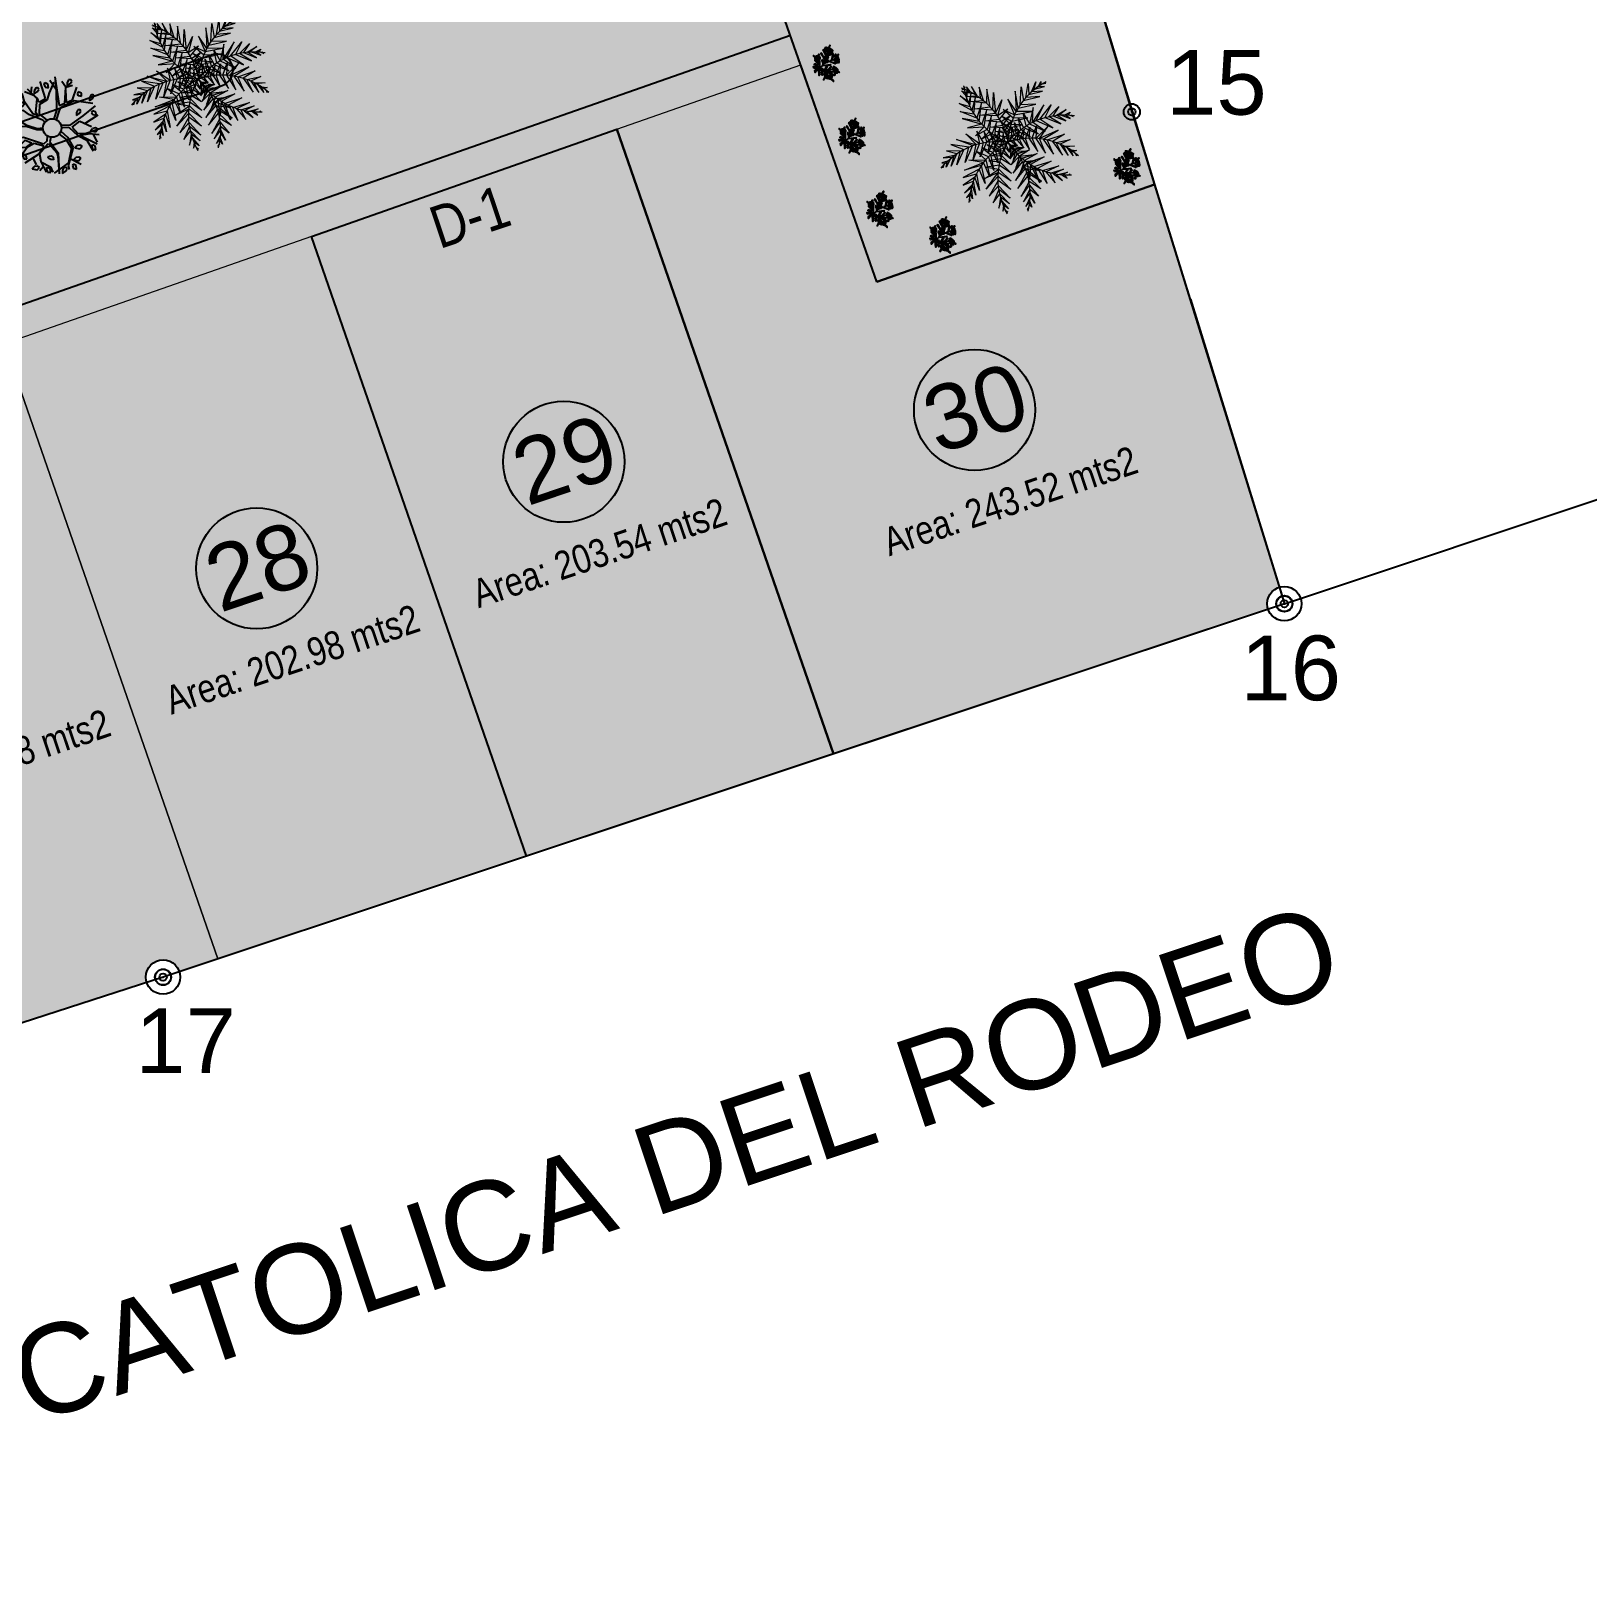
# Model space of a CAD drawing. Header units: millimetres. Extents: x 607619 to 1211550, y 1310734 to 2622648.
# Drawn here: x 607900.6 to 607964.8, y 1310893.5 to 1310957.3 of the extents above; entities that cross this region are included whole.
import ezdxf
from ezdxf.enums import TextEntityAlignment as Align

# ---------------------------------------------------------------- set-up
doc = ezdxf.new("R2010")
doc.units = ezdxf.units.MM
doc.header["$PDMODE"] = 32
doc.header["$PDSIZE"] = 0.3
for name, color, linetype in [('ARBOLES', 102, 'Continuous'), ('CERCO', 6, 'Continuous'), ('CIRCULO', 1, 'Continuous'), ('CVL_CUADCON_LIN', 8, 'Continuous'), ('FLORES', 7, 'Continuous'), ('MUEBLES', 1, 'Continuous'), ('PALME-1', 82, 'Continuous'), ('ROTULOS LOTES', 1, 'Continuous'), ('TEXTO 2', 7, 'Continuous')]:
    doc.layers.add(name, color=color, linetype=linetype)
doc.styles.add('PUNTOS PI', font='arial.ttf', dxfattribs={"height": 2.75})
doc.styles.add('ROTULOS', font='arial.ttf', dxfattribs={"height": 3})
doc.styles.get("Standard").update_dxf_attribs({"font": 'arial.ttf'})
doc.styles.add('TSN - Arial Narrow', font='ARIALN.TTF')
doc.dimstyles.new('COTAS LINDEROS', dxfattribs={"dimscale": 40, "dimtxt": 2.75, "dimasz": 0.06, "dimexe": 0.005, "dimexo": 0.005, "dimgap": 0.005, "dimtad": 2, "dimzin": 0, "dimdsep": 46, "dimtxsty": 'PUNTOS PI', "dimcen": 0.09, "dimclrd": 1, "dimclre": 1, "dimclrt": 3, "dimadec": 0, "dimazin": 0, "dimtfac": 1, "dimtofl": 0, "dimtmove": 0, "dimatfit": 3, "dimldrblk": 'ARCHTICK', "dimfxl": 1, "dimtolj": 1, "dimtzin": 0, "dimarcsym": 0})

# ---------------------------------------------------------------- blocks, each defined once
blk = doc.blocks.new('A$C48C97B70')
at = {"layer": 'PALME-1', "lineweight": 5}
for p, q in [((2.072, 6.54), (2.171, 6.533)), ((2.216, 6.497), (2.072, 6.54)), ((2.109, 6.384), (2.41, 6.325)), ((2.556, 6.176), (2.109, 6.384)), ((2.171, 6.148), (2.687, 6.026)), ((2.793, 5.89), (2.171, 6.148)), ((2.315, 6.6), (2.309, 6.418)), ((2.41, 6.325), (2.315, 6.6)), ((2.552, 6.547), (2.605, 6.122)), ((2.687, 6.026), (2.552, 6.547)), ((2.903, 6.407), (2.793, 5.89)), ((2.912, 5.72), (2.903, 6.407)), ((3.221, 6.198), (3.009, 5.561)), ((3.129, 5.334), (3.221, 6.198)), ((2.251, 5.877), (2.912, 5.72)), ((3.009, 5.561), (2.251, 5.877)), ((2.388, 5.472), (3.129, 5.334)), ((3.21, 5.152), (2.388, 5.472)), ((3.21, 5.152), (3.477, 5.948)), ((3.477, 5.948), (3.277, 4.976)), ((3.277, 4.976), (3.756, 5.506)), ((3.756, 5.506), (3.328, 4.818)), ((2.535, 5.1), (3.277, 4.976)), ((3.328, 4.818), (2.535, 5.1)), ((2.683, 4.767), (3.377, 4.635)), ((3.409, 4.484), (2.683, 4.767)), ((3.909, 4.977), (3.328, 4.818)), ((3.377, 4.635), (3.909, 4.977)), ((3.925, 4.65), (3.409, 4.484)), ((3.435, 4.33), (3.925, 4.65)), ((4.516, 3.959), (4.561, 4.59)), ((4.561, 4.59), (4.7, 4.004)), ((5.099, 4.709), (4.7, 4.004)), ((4.863, 4.035), (5.099, 4.709)), ((5.621, 4.675), (4.863, 4.035)), ((5.049, 4.06), (5.621, 4.675)), ((5.248, 4.076), (5.963, 4.571)), ((5.963, 4.571), (5.505, 4.079)), ((0.485, 3.926), (0.936, 3.651)), ((1.136, 3.706), (0.485, 3.926)), ((0.788, 4.157), (1.318, 3.745)), ((1.572, 3.782), (0.788, 4.157)), ((1.109, 4.315), (1.959, 3.803)), ((1.771, 3.798), (1.109, 4.315)), ((1.771, 3.798), (1.195, 3.13)), ((1.195, 3.13), (1.572, 3.782)), ((1.595, 3.144), (1.959, 3.803)), ((2.125, 3.798), (1.595, 3.144)), ((1.619, 4.431), (2.125, 3.798)), ((1.959, 3.803), (1.619, 4.431)), ((1.958, 3.173), (2.314, 3.783)), ((2.467, 3.763), (1.958, 3.173)), ((2.169, 4.399), (2.125, 3.798)), ((2.314, 3.783), (2.169, 4.399)), ((2.483, 4.305), (2.467, 3.763)), ((2.621, 3.736), (2.483, 4.305)), ((2.742, 4.179), (2.773, 3.702)), ((2.911, 3.665), (2.742, 4.179)), ((2.871, 4.392), (3.435, 4.33)), ((3.454, 4.176), (2.871, 4.392)), ((2.956, 4.034), (3.027, 3.628)), ((3.19, 3.57), (2.956, 4.034)), ((3.012, 4.138), (3.464, 4.032)), ((3.469, 3.911), (3.012, 4.138)), ((3.181, 3.857), (3.468, 3.739)), ((3.462, 3.617), (3.181, 3.857)), ((3.893, 4.364), (3.454, 4.176)), ((3.464, 4.032), (3.893, 4.364)), ((3.468, 3.739), (3.827, 4.113)), ((3.827, 4.113), (3.469, 3.911)), ((3.685, 3.61), (3.842, 4.104)), ((3.842, 4.104), (3.836, 3.693)), ((3.945, 3.747), (4.03, 4.282)), ((4.03, 4.282), (4.076, 3.806)), ((4.076, 3.806), (4.544, 3.399)), ((4.221, 3.864), (4.266, 4.448)), ((4.544, 3.399), (4.221, 3.864)), ((4.266, 4.448), (4.368, 3.915)), ((4.368, 3.915), (4.964, 3.413)), ((4.964, 3.413), (4.516, 3.959)), ((4.7, 4.004), (5.327, 3.442)), ((5.327, 3.442), (4.863, 4.035)), ((5.049, 4.06), (5.724, 3.492)), ((5.724, 3.492), (5.248, 4.076)), ((5.505, 4.079), (6.145, 3.565)), ((5.691, 4.07), (6.298, 4.391)), ((6.145, 3.565), (5.691, 4.07)), ((6.298, 4.391), (5.897, 4.047)), ((5.897, 4.047), (6.422, 3.625)), ((6.068, 4.019), (6.59, 4.15)), ((6.422, 3.625), (6.068, 4.019)), ((6.59, 4.15), (6.19, 3.993)), ((6.261, 3.976), (6.658, 3.683)), ((6.462, 3.919), (6.749, 3.967)), ((6.658, 3.683), (6.462, 3.919)), ((6.749, 3.967), (6.592, 3.874)), ((6.706, 3.831), (6.813, 3.725)), ((6.813, 3.725), (6.759, 3.809)), ((0.172, 3.309), (0.083, 3.188)), ((0.083, 3.188), (0.123, 3.278)), ((0.108, 3.437), (0.277, 3.37)), ((0.398, 3.434), (0.108, 3.437)), ((0.236, 3.642), (0.655, 3.551)), ((0.772, 3.596), (0.236, 3.642)), ((0.588, 3.523), (0.242, 3.171)), ((0.242, 3.171), (0.398, 3.434)), ((0.936, 3.651), (0.485, 3.15)), ((0.485, 3.15), (0.772, 3.596)), ((1.318, 3.745), (0.768, 3.135)), ((0.768, 3.135), (1.136, 3.706)), ((2.375, 3.225), (2.621, 3.736)), ((2.773, 3.702), (2.375, 3.225)), ((2.517, 3.065), (2.973, 2.919)), ((3.058, 3.034), (2.517, 3.065)), ((2.661, 3.273), (2.911, 3.665)), ((3.027, 3.628), (2.661, 3.273)), ((3.248, 3.258), (2.731, 3.212)), ((2.731, 3.212), (3.134, 3.129)), ((2.982, 3.339), (3.19, 3.57)), ((3.302, 3.524), (2.982, 3.339)), ((3.331, 2.658), (3.058, 3.034)), ((3.134, 3.129), (3.331, 2.658)), ((3.387, 2.981), (3.248, 3.258)), ((3.333, 3.347), (3.387, 2.981)), ((3.534, 3.189), (3.34, 2.708)), ((3.34, 2.708), (3.598, 3.029)), ((3.494, 3.304), (3.845, 3.186)), ((3.845, 3.186), (3.534, 3.189)), ((3.581, 3.546), (3.927, 3.415)), ((3.598, 3.029), (4.106, 2.989)), ((3.927, 3.415), (3.685, 3.61)), ((3.836, 3.693), (4.254, 3.401)), ((4.254, 3.401), (3.945, 3.747)), ((1.871, 2.113), (2.646, 2.352)), ((2.103, 2.613), (2.646, 2.352)), ((2.729, 2.522), (2.103, 2.613)), ((2.305, 2.87), (2.804, 2.657)), ((2.885, 2.79), (2.305, 2.87)), ((2.646, 2.352), (3.06, 1.619)), ((3.166, 1.967), (2.729, 2.522)), ((2.804, 2.657), (3.166, 1.967)), ((3.27, 2.374), (2.885, 2.79)), ((2.973, 2.919), (3.27, 2.374)), ((3.647, 2.918), (3.373, 2.451)), ((3.373, 2.451), (3.71, 2.789)), ((3.785, 2.652), (3.45, 2.173)), ((3.45, 2.173), (3.866, 2.519)), ((3.953, 2.391), (3.586, 1.876)), ((4.106, 2.989), (3.647, 2.918)), ((3.71, 2.789), (4.331, 2.805)), ((4.331, 2.805), (3.785, 2.652)), ((3.866, 2.519), (4.646, 2.527)), ((4.646, 2.527), (3.953, 2.391)), ((4.066, 2.239), (4.908, 2.274)), ((4.908, 2.274), (4.172, 2.112)), ((1.792, 1.596), (2.581, 2.199)), ((2.516, 2.023), (1.792, 1.596)), ((2.457, 1.832), (1.821, 1.24)), ((1.821, 1.24), (2.399, 1.582)), ((2.581, 2.199), (1.871, 2.113)), ((2.399, 1.582), (2.764, 0.846)), ((2.926, 1.242), (2.457, 1.832)), ((2.516, 2.023), (2.926, 1.242)), ((3.06, 1.619), (2.581, 2.199)), ((3.586, 1.876), (4.066, 2.239)), ((3.926, 1.441), (4.066, 2.239)), ((4.172, 2.112), (3.926, 1.441)), ((4.35, 1.136), (4.172, 2.112)), ((4.3, 1.974), (5.183, 1.983)), ((4.3, 1.974), (4.35, 1.136)), ((5.183, 1.983), (4.444, 1.835)), ((4.444, 1.835), (4.68, 0.999)), ((4.68, 0.999), (4.639, 1.669)), ((4.639, 1.669), (5.461, 1.659)), ((5.461, 1.659), (4.789, 1.558)), ((4.789, 1.558), (5.053, 0.924)), ((2.369, 1.398), (1.925, 0.874)), ((1.925, 0.874), (2.347, 1.192)), ((2.338, 1.019), (2.097, 0.538)), ((2.097, 0.538), (2.337, 0.894)), ((2.647, 0.589), (2.338, 1.019)), ((2.338, 0.821), (2.539, 0.37)), ((2.347, 1.192), (2.647, 0.589)), ((2.764, 0.846), (2.369, 1.398)), ((5.053, 0.924), (4.963, 1.444)), ((4.963, 1.444), (5.636, 1.437)), ((5.636, 1.437), (5.112, 1.358)), ((5.112, 1.358), (5.431, 0.925)), ((5.431, 0.925), (5.223, 1.3)), ((5.289, 1.268), (5.782, 1.241)), ((5.782, 1.241), (5.48, 1.184)), ((5.48, 1.184), (5.67, 0.964)), ((5.67, 0.964), (5.609, 1.136)), ((5.724, 1.097), (5.874, 1.11)), ((5.874, 1.11), (5.78, 1.08)), ((2.351, 0.612), (2.242, 0.343)), ((2.242, 0.343), (2.366, 0.476)), ((2.539, 0.37), (2.351, 0.612)), ((2.384, 0.355), (2.464, 0.229)), ((2.464, 0.229), (2.394, 0.298))]:
    blk.add_line(p, q, dxfattribs=at)
for points in [[(2.17, 5.812), (1.897, 6.276), (2.16, 5.937)], [(2.155, 6.219), (2.027, 6.48), (2.16, 6.356)], [(2.156, 6.01), (2.325, 6.474), (2.155, 6.219)], [(2.17, 6.478), (2.241, 6.61), (2.176, 6.535)], [(2.191, 5.641), (2.448, 6.263), (2.17, 5.812)], [(2.271, 5.255), (2.584, 6.015), (2.227, 5.436)], [(2.346, 5.01), (1.67, 5.556), (2.271, 5.255)], [(2.227, 5.436), (1.748, 5.928), (2.191, 5.641)], [(2.418, 4.824), (2.773, 5.631), (2.346, 5.01)], [(2.57, 4.504), (2.932, 5.265), (2.495, 4.652)], [(4.256, 4.754), (4.053, 5.439), (4.142, 4.634)], [(4.393, 4.884), (4.496, 5.717), (4.256, 4.754)], [(4.545, 5.014), (4.834, 5.833), (4.75, 5.166)], [(4.75, 5.166), (5.571, 5.125), (4.907, 5.267)], [(4.907, 5.267), (5.211, 5.884), (5.087, 5.37)], [(5.087, 5.37), (5.76, 5.335), (5.242, 5.447)], [(5.242, 5.447), (5.588, 5.859), (5.357, 5.498)], [(5.424, 5.526), (5.918, 5.521), (5.621, 5.597)], [(5.621, 5.597), (5.824, 5.804), (5.752, 5.637)], [(5.87, 5.669), (6.018, 5.646), (5.926, 5.682)], [(2.418, 4.824), (1.666, 5.198), (2.495, 4.652)], [(2.495, 4.652), (1.781, 4.688), (2.57, 4.504)], [(2.749, 4.211), (3.062, 4.925), (2.665, 4.34)], [(2.936, 3.961), (3.195, 4.526), (2.84, 4.084)], [(3.836, 4.239), (3.531, 4.739), (3.925, 4.367)], [(4.019, 4.489), (3.686, 5.027), (4.142, 4.634)], [(4.142, 4.634), (4.98, 4.546), (4.256, 4.754)], [(4.393, 4.884), (5.273, 4.819), (4.545, 5.014)], [(2.665, 4.34), (2.047, 4.205), (2.57, 4.504)], [(2.84, 4.084), (2.267, 3.963), (2.749, 4.211)], [(3.03, 3.852), (2.492, 3.783), (2.936, 3.961)], [(3.235, 3.642), (2.716, 3.653), (3.112, 3.763)], [(3.112, 3.763), (3.275, 4.247), (3.03, 3.852)], [(3.325, 3.56), (3.354, 3.929), (3.235, 3.642)], [(3.551, 3.72), (3.388, 4.212), (3.624, 3.876)], [(3.681, 3.983), (3.437, 4.467), (3.752, 4.108)], [(3.624, 3.876), (4.134, 3.884), (3.681, 3.983)], [(3.73, 3.458), (4.128, 3.79), (3.902, 3.447)], [(3.752, 4.108), (4.371, 4.052), (3.836, 4.239)], [(3.925, 4.367), (4.703, 4.31), (4.019, 4.489)], [(4.023, 3.434), (4.383, 3.838), (4.165, 3.413)], [(4.318, 3.383), (4.671, 3.85), (4.469, 3.347)], [(4.618, 3.304), (4.996, 3.811), (4.797, 3.243)], [(2.039, 2.865), (1.395, 3.175), (2.176, 2.959)], [(2.338, 3.057), (1.86, 3.471), (2.176, 2.959)], [(2.614, 3.199), (2.169, 3.579), (2.474, 3.131)], [(2.474, 3.131), (2.407, 2.354), (2.338, 3.057)], [(2.892, 3.311), (2.453, 3.629), (2.757, 3.26)], [(2.757, 3.26), (2.714, 2.641), (2.614, 3.199)], [(3.173, 3.397), (2.712, 3.637), (3.007, 3.35)], [(3.007, 3.35), (2.918, 2.847), (2.892, 3.311)], [(3.291, 3.426), (3.14, 3.089), (3.173, 3.397)], [(3.645, 3.048), (3.314, 2.661), (3.689, 2.935)], [(3.524, 3.316), (3.359, 2.985), (3.577, 3.207)], [(3.504, 3.607), (3.861, 3.703), (3.551, 3.72)], [(3.577, 3.207), (4.054, 3.003), (3.645, 3.048)], [(3.608, 3.461), (3.828, 3.163), (3.73, 3.458)], [(3.902, 3.447), (4.096, 2.975), (4.023, 3.434)], [(4.165, 3.413), (4.34, 2.817), (4.318, 3.383)], [(4.469, 3.347), (4.701, 2.603), (4.618, 3.304)], [(4.951, 3.181), (5.513, 3.622), (4.797, 3.243)], [(4.797, 3.243), (5.023, 2.432), (4.951, 3.181)], [(5.122, 3.102), (5.935, 3.312), (4.951, 3.181)], [(5.122, 3.102), (5.384, 2.259), (5.298, 3.008)], [(5.298, 3.008), (6.166, 3.04), (5.516, 2.873)], [(1.429, 2.305), (0.772, 2.102), (1.299, 2.143)], [(1.737, 2.622), (0.883, 2.467), (1.554, 2.443)], [(1.889, 2.751), (1.05, 2.782), (2.039, 2.865)], [(1.554, 2.443), (1.465, 1.626), (1.429, 2.305)], [(1.889, 2.751), (1.814, 1.872), (1.737, 2.622)], [(2.176, 2.959), (2.13, 2.118), (2.039, 2.865)], [(3.815, 2.498), (3.259, 1.952), (3.845, 2.347)], [(3.735, 2.799), (3.284, 2.372), (3.778, 2.649)], [(3.689, 2.935), (4.213, 2.799), (3.735, 2.799)], [(3.778, 2.649), (4.355, 2.548), (3.815, 2.498)], [(3.845, 2.347), (4.468, 2.241), (3.872, 2.159)], [(5.516, 2.873), (5.778, 2.094), (5.667, 2.764)], [(5.667, 2.764), (6.352, 2.708), (5.829, 2.634)], [(5.829, 2.634), (6.043, 1.995), (5.957, 2.518)], [(5.957, 2.518), (6.468, 2.348), (6.047, 2.431)], [(6.097, 2.378), (6.274, 1.917), (6.236, 2.221)], [(1.198, 2.002), (0.737, 1.726), (1.13, 1.897)], [(0.99, 1.652), (0.753, 1.484), (0.93, 1.529)], [(1.092, 1.835), (1.018, 1.347), (0.99, 1.652)], [(1.299, 2.143), (1.227, 1.473), (1.198, 2.002)], [(3.872, 2.159), (3.253, 1.588), (3.887, 1.994)], [(3.895, 1.806), (3.264, 1.188), (3.891, 1.606)], [(3.891, 1.606), (4.315, 0.848), (3.87, 1.351)], [(3.887, 1.994), (4.536, 1.694), (3.872, 2.159)], [(3.895, 1.806), (4.452, 1.178), (3.887, 1.994)], [(6.236, 2.221), (6.503, 2.108), (6.321, 2.114)], [(6.394, 2.016), (6.426, 1.87), (6.427, 1.969)], [(0.88, 1.418), (0.879, 1.268), (0.858, 1.364)], [(3.87, 1.351), (3.296, 0.762), (3.843, 1.166)], [(3.8, 0.963), (3.329, 0.481), (3.756, 0.796)], [(3.756, 0.796), (3.836, 0.264), (3.718, 0.676)], [(3.843, 1.166), (4.104, 0.531), (3.8, 0.963)], [(3.694, 0.607), (3.365, 0.24), (3.618, 0.413)], [(3.507, 0.179), (3.392, 0.083), (3.48, 0.128)], [(3.618, 0.413), (3.639, 0.123), (3.562, 0.288)]]:
    blk.add_lwpolyline(points, dxfattribs=at)
for centre, start, end in [((5.589, 6.144), 171.01045, 231.44645), ((6.694, 2.334), 100.47619, 160.91219), ((4.041, 0.074), 99.94926, 160.38526), ((0.46, 1.763), 329.11631, 29.5523), ((3.594, 0.025), 32.00062, 92.43661)]:
    blk.add_arc(centre, 3.435, start, end, dxfattribs=at)
at = {"layer": 'PALME-1', "lineweight": 5, "extrusion": (0, 0, -1)}
for centre, major_axis, start_param, end_param in [((0.035, 3.843), (2.429, 2.429), -0.156897, 0.89791), ((1.947, 0.368), (-2.429, 2.429), 0.182844, 1.237651), ((5.421, 0.645), (-2.429, 2.429), 0.173647, 1.228454), ((5.771, 0.927), (2.429, 2.429), 3.700109, 4.754916), ((6.759, 4.372), (-2.429, 2.429), 4.173367, 5.228174)]:
    blk.add_ellipse(centre, major_axis=major_axis, ratio=1, start_param=start_param, end_param=end_param, dxfattribs=at)
blk = doc.blocks.new('p_arbol04')
at = {"layer": 'ARBOLES'}
for p, q in [((-1, 0.76), (-1.21, 2.04)), ((-0.41, 1.55), (-1.03, 2.13)), ((-0.62, 1.75), (-0.41, 2.36)), ((0.05, 1.88), (0.35, 2.36)), ((0.76, 1.7), (0.54, 2.32)), ((0.74, 1.39), (0.8, 2.29)), ((0.77, 1.94), (1.1, 2.18)), ((-1.72, 0.41), (-2.41, 1.04)), ((-1.98, 0.65), (-1.85, 1.57)), ((-1.07, 0.75), (-1.81, 1.55)), ((-1.14, 1.51), (-1.48, 1.85)), ((-1.41, 1.11), (-1.36, 1.9)), ((-0.37, 1.09), (-0.41, 1.55)), ((-0.05, 0.2), (-0.37, 1.09)), ((-0.18, 0.97), (0.05, 1.88)), ((0.02, 0.88), (0.74, 1.39)), ((0.12, 0.65), (0.61, 1.04)), ((0.61, 1.04), (1.16, 0.87)), ((0.64, 1.2), (0.78, 1.37)), ((0.7, 1.17), (0.64, 1.2)), ((0.71, 1.16), (1.12, 1.01)), ((0.78, 1.37), (0.78, 1.94)), ((1.12, 1.01), (1.72, 1.99)), ((1.16, 0.87), (1.57, 1.06)), ((2.58, 1.48), (1.36, 0.04)), ((1.57, 1.06), (2.28, 1.3)), ((1.98, 0.83), (2.18, 1.57)), ((1.98, 0.83), (2.41, 1.3)), ((-2.49, -0.25), (-2.83, 0.07)), ((-2.14, -0.12), (-2.67, 0.51)), ((-2.08, 0.23), (-2.6, 0.6)), ((-2.08, 0.74), (-2.54, 0.81)), ((-1.77, 0.21), (-2.44, 0.25)), ((-1.77, 0.21), (-1.62, -0.24)), ((-1.19, -0.84), (-1.72, 0.41)), ((-0.78, 0.09), (-1.07, 0.75)), ((-0.71, 0.11), (-1, 0.76)), ((-0.52, -0.23), (-0.78, 0.09)), ((-0.43, -0.13), (-0.71, 0.11)), ((-0.01, 0.62), (-0.18, 0.97)), ((-0.06, 0.02), (-0.05, 0.2)), ((-0.01, 0.62), (0.02, 0.88)), ((0.14, 0), (0.12, 0.65)), ((1.03, -0.05), (1.98, 0.83)), ((1.36, 0.04), (1.72, -0.14)), ((1.72, -0.14), (2.54, 0.51)), ((1.82, -0.19), (2.38, 0.38)), ((2.54, 0.51), (2.64, 0.95)), ((2.54, 0.51), (2.93, 0.27)), ((-1.88, -1.05), (-2.9, -0.75)), ((-2.05, -0.21), (-2.86, -0.28)), ((-2.31, -0.92), (-2.5, -1.37)), ((-1.62, -0.24), (-2.14, -0.12)), ((-1.55, -0.37), (-2.05, -0.21)), ((-1.26, -0.98), (-1.88, -1.05)), ((-1.26, -0.95), (-1.55, -0.37)), ((-0.87, -0.89), (-1.19, -0.84)), ((-0.87, -0.89), (-0.62, -0.71)), ((-0.53, -0.91), (-0.8, -1.07)), ((0.39, -1), (0.71, -1.35)), ((0.87, -1.33), (0.47, -0.9)), ((0.5, -0.29), (1.03, -0.05)), ((0.55, -0.43), (1.13, -0.19)), ((1.13, -0.19), (1.36, -0.12)), ((1.36, -0.12), (2.25, -0.47)), ((1.82, -0.19), (2.21, -0.35)), ((2.21, -0.35), (3, -0.03)), ((2.25, -0.47), (2.93, -1.49)), ((-2.29, -1.81), (-2.64, -1.81)), ((-2.14, -1.47), (-2.44, -2.18)), ((-2.15, -1.48), (-1.98, -2.16)), ((-1.82, -1.07), (-2.14, -1.47)), ((-0.98, -1.93), (-1.95, -2.89)), ((-1, -1.07), (-1.82, -1.07)), ((-1.04, -1.87), (-1.15, -2.05)), ((-0.93, -1.07), (-1.04, -1.87)), ((-1, -1.07), (-0.93, -1.07)), ((-0.8, -1.07), (-0.98, -1.93)), ((-0.8, -1.07), (-0.8, -1.07)), ((0.02, -1.72), (-0.18, -2.39)), ((0.18, -1.72), (-0.05, -2.42)), ((-0.04, -1.18), (0.02, -1.72)), ((0.18, -1.14), (0.18, -1.72)), ((0.71, -1.35), (0.71, -2.14)), ((0.87, -1.51), (0.8, -2.05)), ((0.87, -1.33), (1.89, -1.56)), ((0.87, -1.51), (1.49, -1.63)), ((1.49, -1.63), (1.72, -2.42)), ((1.59, -1.97), (2.57, -2.25)), ((1.89, -1.56), (2.9, -1.74)), ((-1.98, -2.16), (-2.14, -2.51)), ((-1.03, -2.86), (-2.14, -2.6)), ((-1.53, -2.44), (-1.76, -2.68)), ((-1.15, -2.05), (-1.54, -2.45)), ((-0.05, -2.42), (-1.19, -2.97)), ((-0.18, -2.39), (-1.03, -2.86)), ((-0.74, -2.76), (-0.54, -3.53)), ((0.87, -2.79), (0.61, -3.55)), ((0.71, -2.14), (0.87, -2.79)), ((0.8, -2.05), (1.17, -2.44)), ((0.8, -2.23), (1.13, -3.44)), ((0.8, -2.23), (1.33, -2.67)), ((1.17, -2.44), (1.66, -3.14)), ((1.43, -2.81), (1.2, -3.37))]:
    blk.add_line(p, q, dxfattribs=at)
at = {"layer": 'ARBOLES', "color": 1}
for p, q in [((-0.43, 2.09), (-0.27, 1.8)), ((-0.43, 2.09), (-0.23, 2.09)), ((-0.08, 1.96), (-0.23, 2.09)), ((-2.25, 1.32), (-2.4, 1.19)), ((-2.4, 1.19), (-2.18, 1.14)), ((-2.07, 1.38), (-2.25, 1.32)), ((-2.18, 1.14), (-1.99, 1.16)), ((-1.95, 1.3), (-2.07, 1.38)), ((-1.99, 1.16), (-1.95, 1.3)), ((-1.69, 1.09), (-1.73, 0.95)), ((-1.54, 1.11), (-1.69, 1.09)), ((-1.47, 0.9), (-1.54, 1.11)), ((-0.96, 2.01), (-1.09, 1.8)), ((-1.09, 1.8), (-0.98, 1.62)), ((-0.98, 1.62), (-0.83, 1.8)), ((-0.96, 2.01), (-0.87, 1.99)), ((-0.83, 1.8), (-0.87, 1.99)), ((-0.27, 1.8), (-0.04, 1.8)), ((-0.04, 1.8), (-0.08, 1.96)), ((1.01, 1.88), (0.86, 1.75)), ((0.86, 1.75), (1.08, 1.7)), ((1.2, 1.93), (1.01, 1.88)), ((1.08, 1.7), (1.27, 1.72)), ((1.31, 1.86), (1.2, 1.93)), ((1.27, 1.72), (1.31, 1.86)), ((1.77, 1.72), (1.65, 1.51)), ((1.65, 1.51), (1.76, 1.32)), ((1.76, 1.32), (1.91, 1.51)), ((1.77, 1.72), (1.87, 1.7)), ((1.91, 1.51), (1.87, 1.7)), ((-3.09, 0.4), (-2.93, 0.1)), ((-3.09, 0.4), (-2.89, 0.4)), ((-2.93, 0.1), (-2.7, 0.1)), ((-2.74, 0.26), (-2.89, 0.4)), ((-2.7, 0.1), (-2.74, 0.26)), ((-1.73, 0.95), (-1.62, 0.77)), ((-1.62, 0.77), (-1.58, 0.79)), ((-1.58, 0.79), (-1.47, 0.9)), ((2.81, 0.63), (2.66, 0.5)), ((2.66, 0.5), (2.88, 0.45)), ((3, 0.69), (2.81, 0.63)), ((2.88, 0.45), (3.07, 0.47)), ((3.11, 0.61), (3, 0.69)), ((3.07, 0.47), (3.11, 0.61)), ((-2.61, -0.3), (-2.74, -0.51)), ((-2.74, -0.51), (-2.63, -0.69)), ((-2.63, -0.69), (-2.48, -0.51)), ((-2.61, -0.3), (-2.52, -0.32)), ((-2.48, -0.51), (-2.52, -0.32)), ((2.7, -0.32), (2.66, -0.45)), ((2.66, -0.45), (2.77, -0.64)), ((2.85, -0.29), (2.7, -0.32)), ((2.77, -0.64), (2.81, -0.61)), ((2.81, -0.61), (2.92, -0.51)), ((2.92, -0.51), (2.85, -0.29)), ((-2.87, -1.36), (-2.7, -1.65)), ((-2.87, -1.36), (-2.67, -1.36)), ((-2.7, -1.65), (-2.48, -1.65)), ((-2.52, -1.49), (-2.67, -1.36)), ((-2.48, -1.65), (-2.52, -1.49)), ((-1.67, -1.68), (-1.55, -1.62)), ((-1.61, -1.87), (-1.67, -1.68)), ((-1.52, -2.01), (-1.61, -1.87)), ((-1.55, -1.62), (-1.41, -1.72)), ((-1.41, -1.87), (-1.52, -2.01)), ((-1.41, -1.72), (-1.41, -1.87)), ((1.76, -1.09), (1.61, -1.22)), ((1.61, -1.22), (1.83, -1.28)), ((1.95, -1.04), (1.76, -1.09)), ((1.83, -1.28), (2.02, -1.25)), ((2.06, -1.12), (1.95, -1.04)), ((2.02, -1.25), (2.06, -1.12)), ((2.4, -1.83), (2.36, -1.97)), ((2.36, -1.97), (2.47, -2.15)), ((2.55, -1.81), (2.4, -1.83)), ((2.62, -2.02), (2.55, -1.81)), ((3.03, -1.09), (2.88, -1.22)), ((2.88, -1.22), (3.11, -1.28)), ((3.22, -1.04), (3.03, -1.09)), ((3.11, -1.28), (3.3, -1.25)), ((3.33, -1.12), (3.22, -1.04)), ((3.3, -1.25), (3.33, -1.12)), ((-2.24, -2.02), (-2.37, -2.23)), ((-2.37, -2.23), (-2.25, -2.42)), ((-2.25, -2.42), (-2.1, -2.23)), ((-2.24, -2.02), (-2.14, -2.05)), ((-2.1, -2.23), (-2.14, -2.05)), ((-1.65, -2.9), (-1.8, -3.03)), ((-1.47, -2.84), (-1.65, -2.9)), ((-1.35, -2.92), (-1.47, -2.84)), ((-1.39, -3.06), (-1.35, -2.92)), ((-1.19, -2.97), (-1.32, -3.18)), ((-0.66, -2.98), (-0.49, -3.27)), ((-0.66, -2.98), (-0.45, -2.98)), ((-0.3, -3.11), (-0.45, -2.98)), ((-0.02, -2.52), (0.15, -2.82)), ((-0.02, -2.52), (0.18, -2.52)), ((0.15, -2.82), (0.37, -2.82)), ((0.33, -2.66), (0.18, -2.52)), ((0.37, -2.82), (0.33, -2.66)), ((1.48, -2.55), (1.65, -2.84)), ((1.48, -2.55), (1.68, -2.55)), ((1.65, -2.84), (1.87, -2.84)), ((1.83, -2.68), (1.68, -2.55)), ((1.87, -2.84), (1.83, -2.68)), ((2.47, -2.15), (2.51, -2.13)), ((2.51, -2.13), (2.62, -2.02)), ((-1.8, -3.03), (-1.58, -3.08)), ((-1.58, -3.08), (-1.39, -3.06)), ((-0.98, -3.16), (-1.09, -3.35)), ((-1.09, -3.35), (-0.98, -3.53)), ((-0.87, -3.16), (-0.98, -3.14)), ((-0.98, -3.53), (-0.83, -3.35)), ((-0.83, -3.35), (-0.87, -3.16)), ((-0.49, -3.27), (-0.27, -3.27)), ((-0.27, -3.27), (-0.3, -3.11)), ((0.8, -3.24), (0.67, -3.45)), ((0.67, -3.45), (0.78, -3.64)), ((0.78, -3.64), (0.93, -3.45)), ((0.8, -3.24), (0.9, -3.27)), ((0.93, -3.45), (0.9, -3.27))]:
    blk.add_line(p, q, dxfattribs=at)
at = {"layer": 'ARBOLES'}
blk.add_circle((-0.03, -0.58), 0.6, dxfattribs=at)
blk = doc.blocks.new('FLORES-1')
at = {"color": 86, "linetype": 'Continuous'}
for p, q in [((0.05, 0.385), (0.045, 0.422)), ((0.05, 0.382), (0.061, 0.281)), ((0.054, 0.385), (0.068, 0.419)), ((-0.188, 0.272), (-0.183, 0.181)), ((-0.183, 0.181), (-0.159, 0.155)), ((-0.159, 0.155), (-0.182, 0.283)), ((-0.141, 0.099), (-0.027, -0.013)), ((-0.074, 0.088), (-0.105, 0.101)), ((-0.064, 0.077), (-0.101, 0.09)), ((0.056, 0.146), (-0.002, 0.01)), ((0.168, 0.017), (0.07, -0.012)), ((0.168, 0.017), (0.196, 0.029)), ((0.23, 0.294), (0.188, 0.231))]:
    blk.add_line(p, q, dxfattribs=at)
at = {"color": 1, "linetype": 'Continuous'}
for p, q in [((-0.183, 0.183), (-0.196, 0.169)), ((0.056, 0.146), (0.064, 0.192)), ((0.069, 0.177), (0.069, 0.199))]:
    blk.add_line(p, q, dxfattribs=at)
at = {"color": 86, "linetype": 'Continuous'}
for points in [[(-0.217, 0.356), (-0.235, 0.368), (-0.251, 0.364), (-0.223, 0.355)], [(0.062, 0.261), (-0.009, 0.344), (-0.042, 0.357), (0.067, 0.244)], [(0.041, 0.367), (-0.039, 0.398), (-0.032, 0.385), (0.038, 0.363)], [(0.078, 0.41), (0.053, 0.382)], [(0.06, 0.318), (0.146, 0.399), (0.146, 0.372), (0.056, 0.312)], [(0.102, 0.471), (0.12, 0.499), (0.122, 0.485), (0.114, 0.464)], [(0.194, 0.245), (0.178, 0.395), (0.192, 0.388), (0.198, 0.257), (0.217, 0.334), (0.218, 0.299), (0.203, 0.259)], [(0.333, 0.356), (0.368, 0.404), (0.371, 0.393), (0.338, 0.35)], [(-0.3, 0.135), (-0.385, 0.181), (-0.363, 0.19), (-0.305, 0.159)], [(-0.223, 0.04), (-0.262, -0.01), (-0.273, -0.009), (-0.233, 0.049)], [(-0.219, 0.287), (-0.27, 0.256), (-0.269, 0.243), (-0.208, 0.289)], [(-0.17, 0.299), (-0.144, 0.266), (-0.019, -0.02)], [(-0.078, 0.029), (-0.159, 0.014), (-0.167, 0.003), (-0.073, 0.029)], [(-0.136, 0.247), (-0.09, 0.317), (-0.09, 0.296), (-0.132, 0.248)], [(-0.104, 0.181), (-0.069, 0.258), (-0.065, 0.242), (-0.102, 0.175)], [(-0.071, 0.106), (-0.022, 0.181), (-0.019, 0.155), (-0.068, 0.101)], [(0.004, -0.008), (-0.032, 0.064), (-0.046, 0.045), (0.001, -0.001)], [(0.024, 0.093), (-0.016, 0.254), (-0.03, 0.244), (0.026, 0.082)], [(-0.003, 0.006), (0.12, -0.041), (0.116, -0.073), (0.006, -0.002)], [(0, 0.014), (0.133, 0.064), (0.132, 0.042), (0.004, 0.013)], [(0.044, 0.117), (0.149, 0.129), (0.134, 0.111), (0.045, 0.114)], [(0.062, 0.168), (0.163, 0.241), (0.154, 0.275), (0.06, 0.167)], [(0.129, 0.002), (0.184, -0.022), (0.193, -0.017), (0.134, 0.002)], [(0.179, 0.183), (0.282, 0.17), (0.286, 0.151), (0.178, 0.18)], [(0.196, 0.245), (0.339, 0.231), (0.342, 0.253), (0.198, 0.247)], [(0.262, 0.015), (0.304, -0.01), (0.288, -0.016), (0.26, 0.004)], [(0.264, 0.078), (0.276, 0.111), (0.287, 0.094), (0.268, 0.079)], [(-0.019, -0.02), (-0.132, -0.038), (-0.144, -0.059), (-0.021, -0.02)], [(0.01, -0.004), (-0.054, -0.123), (-0.011, -0.107), (0.004, -0.008)], [(0.006, -0.002), (0.047, -0.107), (0.08, -0.101), (0.01, -0.004)]]:
    blk.add_lwpolyline(points, dxfattribs=at)
at = {"color": 1, "linetype": 'Continuous'}
for points in [[(-0.157, 0.318), (-0.107, 0.327), (-0.161, 0.329), (-0.128, 0.346), (-0.163, 0.335), (-0.148, 0.355), (-0.167, 0.338), (-0.169, 0.36), (-0.176, 0.339), (-0.18, 0.36), (-0.181, 0.338), (-0.191, 0.359), (-0.192, 0.336), (-0.209, 0.354), (-0.2, 0.336), (-0.227, 0.342), (-0.209, 0.328), (-0.239, 0.333), (-0.212, 0.32), (-0.244, 0.321), (-0.209, 0.317), (-0.238, 0.301), (-0.202, 0.317), (-0.228, 0.286), (-0.194, 0.311), (-0.202, 0.277), (-0.182, 0.31), (-0.176, 0.275), (-0.173, 0.31), (-0.152, 0.282), (-0.163, 0.32), (-0.123, 0.296), (-0.161, 0.315)], [(0.084, 0.441), (0.152, 0.44), (0.085, 0.447), (0.124, 0.455), (0.072, 0.453), (0.087, 0.468), (0.06, 0.456), (0.064, 0.474), (0.051, 0.456), (0.05, 0.474), (0.045, 0.457), (0.036, 0.47), (0.04, 0.457), (0.023, 0.465), (0.033, 0.457), (0.015, 0.47), (0.017, 0.454), (-0.001, 0.459), (0.011, 0.451), (-0.017, 0.462), (-0.001, 0.45), (-0.035, 0.448), (-0.004, 0.442), (-0.047, 0.437), (0.006, 0.44), (-0.037, 0.419), (0.016, 0.439), (-0.004, 0.418), (0.022, 0.443), (0.016, 0.409), (0.033, 0.442), (0.036, 0.418), (0.042, 0.442), (0.05, 0.41), (0.048, 0.441), (0.076, 0.417), (0.065, 0.439), (0.107, 0.412), (0.074, 0.44), (0.127, 0.42), (0.089, 0.442)], [(0.271, 0.347), (0.243, 0.307), (0.28, 0.334), (0.258, 0.297), (0.289, 0.324), (0.268, 0.282), (0.294, 0.316), (0.29, 0.273), (0.305, 0.315), (0.317, 0.258), (0.315, 0.304), (0.35, 0.265), (0.327, 0.307), (0.374, 0.287), (0.344, 0.313), (0.369, 0.309), (0.332, 0.326), (0.352, 0.33), (0.324, 0.336), (0.331, 0.347), (0.316, 0.346), (0.319, 0.362), (0.304, 0.362), (0.306, 0.384), (0.293, 0.373), (0.294, 0.392), (0.278, 0.386), (0.273, 0.409), (0.265, 0.386), (0.251, 0.419), (0.262, 0.377), (0.224, 0.401), (0.259, 0.375), (0.21, 0.378), (0.259, 0.367), (0.215, 0.357), (0.268, 0.358), (0.22, 0.342), (0.271, 0.351), (0.226, 0.329), (0.266, 0.341)], [(-0.161, 0.17), (-0.138, 0.187), (-0.16, 0.156), (-0.125, 0.173), (-0.153, 0.149), (-0.107, 0.154), (-0.149, 0.14), (-0.102, 0.131), (-0.151, 0.128), (-0.104, 0.11), (-0.151, 0.116), (-0.105, 0.094), (-0.159, 0.11), (-0.131, 0.072), (-0.17, 0.108), (-0.151, 0.054), (-0.173, 0.105), (-0.174, 0.045), (-0.182, 0.107), (-0.196, 0.04), (-0.198, 0.11), (-0.221, 0.046), (-0.215, 0.11), (-0.243, 0.051), (-0.228, 0.109), (-0.27, 0.068), (-0.238, 0.119), (-0.29, 0.093), (-0.248, 0.129), (-0.305, 0.123), (-0.257, 0.144), (-0.311, 0.148), (-0.257, 0.153), (-0.304, 0.169), (-0.253, 0.161), (-0.287, 0.186), (-0.248, 0.17), (-0.262, 0.201), (-0.24, 0.176), (-0.237, 0.213), (-0.23, 0.179), (-0.217, 0.217), (-0.218, 0.176), (-0.199, 0.215), (-0.205, 0.178), (-0.188, 0.215), (-0.195, 0.173)], [(-0.177, 0.172), (-0.183, 0.168), (-0.179, 0.175)], [(-0.169, 0.164), (-0.172, 0.161), (-0.169, 0.165)], [(-0.166, 0.196), (-0.161, 0.206), (-0.167, 0.2)], [(-0.161, 0.176), (-0.147, 0.195), (-0.163, 0.183)], [(0.079, 0.181), (0.071, 0.145), (0.07, 0.173)], [(0.081, 0.193), (0.082, 0.199), (0.083, 0.195)], [(0.099, 0.195), (0.086, 0.154), (0.085, 0.185)], [(0.149, 0.231), (0.179, 0.239), (0.147, 0.224), (0.194, 0.21), (0.144, 0.217), (0.19, 0.193), (0.15, 0.195), (0.17, 0.167), (0.12, 0.192), (0.135, 0.159), (0.112, 0.2), (0.11, 0.152), (0.101, 0.196)], [(0.225, 0.069), (0.258, 0.082), (0.237, 0.065), (0.264, 0.069), (0.237, 0.056), (0.266, 0.058), (0.237, 0.05), (0.272, 0.045), (0.243, 0.04), (0.273, 0.027), (0.245, 0.035), (0.257, 0.006), (0.236, 0.028), (0.245, -0.007), (0.232, 0.025), (0.222, -0.015), (0.224, 0.023), (0.2, -0.002), (0.211, 0.024), (0.176, 0.009), (0.206, 0.034), (0.159, 0.034), (0.197, 0.043), (0.157, 0.052), (0.192, 0.054), (0.163, 0.077), (0.196, 0.063), (0.188, 0.095), (0.202, 0.068), (0.213, 0.106), (0.218, 0.075), (0.244, 0.104), (0.229, 0.067)]]:
    blk.add_lwpolyline(points, dxfattribs=at)
at = {"color": 50, "linetype": 'Continuous'}
for points in [[(0.043, 0.454), (0.04, 0.455), (0.029, 0.455), (0.02, 0.453), (0.007, 0.451), (-0.004, 0.448), (-0.008, 0.445), (-0.004, 0.442), (0.015, 0.441), (0.033, 0.442), (0.055, 0.441), (0.069, 0.441), (0.084, 0.443), (0.081, 0.452), (0.067, 0.455), (0.053, 0.455), (0.039, 0.453)], [(0.278, 0.38), (0.271, 0.381), (0.263, 0.378), (0.262, 0.372), (0.268, 0.362), (0.275, 0.351), (0.288, 0.337), (0.301, 0.321), (0.317, 0.307), (0.326, 0.313), (0.322, 0.329), (0.315, 0.34), (0.307, 0.35), (0.294, 0.366), (0.28, 0.377)], [(-0.161, 0.317), (-0.16, 0.319), (-0.16, 0.324), (-0.162, 0.328), (-0.169, 0.335), (-0.171, 0.336), (-0.182, 0.337), (-0.192, 0.335), (-0.203, 0.327), (-0.207, 0.32), (-0.204, 0.314), (-0.198, 0.311), (-0.188, 0.312), (-0.178, 0.313), (-0.167, 0.315), (-0.159, 0.317)], [(0.117, 0.232), (0.11, 0.234), (0.1, 0.236), (0.088, 0.236), (0.074, 0.234), (0.063, 0.228), (0.054, 0.219), (0.051, 0.211), (0.054, 0.204), (0.063, 0.201), (0.08, 0.2), (0.086, 0.199)], [(0.104, 0.197), (0.108, 0.196), (0.124, 0.195), (0.137, 0.199), (0.144, 0.211), (0.139, 0.22), (0.136, 0.222)], [(0.231, 0.049), (0.23, 0.053), (0.227, 0.057), (0.219, 0.062), (0.207, 0.062), (0.2, 0.056), (0.204, 0.049), (0.207, 0.041), (0.214, 0.031), (0.224, 0.03), (0.232, 0.031), (0.237, 0.039), (0.234, 0.048), (0.23, 0.052)]]:
    blk.add_lwpolyline(points, dxfattribs=at)
blk.add_lwpolyline([(-0.175, 0.155), (-0.175, 0.155), (-0.179, 0.155), (-0.183, 0.156), (-0.186, 0.157), (-0.188, 0.159), (-0.19, 0.16), (-0.192, 0.161), (-0.195, 0.162), (-0.205, 0.167), (-0.215, 0.171), (-0.232, 0.17), (-0.243, 0.162), (-0.249, 0.153), (-0.246, 0.139), (-0.236, 0.123), (-0.222, 0.119), (-0.202, 0.116), (-0.186, 0.113), (-0.165, 0.111), (-0.156, 0.13), (-0.161, 0.146)], close=True, dxfattribs=at)
blk = doc.blocks.new('arbusto5')
at = {"layer": 'FLORES'}
blk.add_blockref('FLORES-1', (0.144, 0.059), dxfattribs=at)
blk = doc.blocks.new('_ArchTick')
at = {"color": 0, "linetype": 'ByBlock', "const_width": 0.15}
blk.add_lwpolyline([(-0.5, -0.5), (0.5, 0.5)], dxfattribs=at)
blk = doc.blocks.new('*D82')
at = {"color": 7, "lineweight": -2, "transparency": 16777216}
blk.add_line((607924.951, 1311040.666), (607922.136, 1311049.675), dxfattribs=at)
at = {"layer": 'Defpoints', "color": 0, "transparency": 16777216}
for p in [(607922.136, 1311049.675), (607922.136, 1311049.675), (607924.951, 1311040.666)]:
    blk.add_point(p, dxfattribs=at)
at = {"color": 7, "lineweight": -2, "transparency": 16777216, "xscale": 0.8, "yscale": 0.8, "zscale": 0.8}
for p, rotation in [((607922.136, 1311049.675), 107.3516374005312), ((607924.951, 1311040.666), 287.3516374005312)]:
    blk.add_blockref('_ArchTick', p, dxfattribs=dict(at, rotation=rotation))
at = {"color": 7, "transparency": 16777216, "insert": (607922.767, 1311044.928), "char_height": 2.75, "width": 591.55013, "attachment_point": 5, "rotation": 287.35164, "style": 'PUNTOS PI'}
blk.add_mtext('\\A1;{\\fArial|b1|i0|c0|p34;\\H0.43636x;5.86 M}', dxfattribs=at)
blk = doc.blocks.new('*D83')
at = {"color": 7, "lineweight": -2, "transparency": 16777216}
blk.add_line((607840.903, 1311025.406), (607838.476, 1311032.535), dxfattribs=at)
at = {"layer": 'Defpoints', "color": 0, "transparency": 16777216}
for p in [(607838.476, 1311032.535), (607838.476, 1311032.535), (607840.903, 1311025.406)]:
    blk.add_point(p, dxfattribs=at)
at = {"color": 7, "lineweight": -2, "transparency": 16777216, "xscale": 0.8, "yscale": 0.8, "zscale": 0.8}
for p, rotation in [((607838.476, 1311032.535), 108.8013317098088), ((607840.903, 1311025.406), 288.8013317098088)]:
    blk.add_blockref('_ArchTick', p, dxfattribs=dict(at, rotation=rotation))
at = {"color": 7, "transparency": 16777216, "insert": (607838.92, 1311028.708), "char_height": 2.75, "width": 591.55013, "attachment_point": 5, "rotation": 288.80133, "style": 'PUNTOS PI'}
blk.add_mtext('\\A1;{\\fArial|b1|i0|c0|p34;\\H0.43636x;3.67M}', dxfattribs=at)

msp = doc.modelspace()

# ---------------------------------------------------------------- hatches: boundary and pattern name
at = {"true_color": 0xf8f6af}
h = msp.add_hatch(color=51, dxfattribs=at)
h.dxf.hatch_style = 1
h.paths.add_polyline_path([(607930.904, 1311003.827), (607906.225, 1310995.18), (607905.216, 1310994.827), (607909.613, 1310982.297, 0.41593), (607910.774, 1310981.765), (607917.387, 1310984.102), (607922.691, 1310968.984), (607916.107, 1310966.659, 0.350964), (607915.504, 1310965.507), (607917.812, 1310958.931, 0.362883), (607918.991, 1310958.406), (607929.696, 1310962.116, -0.318731), (607930.236, 1310961.844), (607935.469, 1310946.929), (607946.906, 1310950.933), (607945.976, 1310953.933)])
h.paths.add_polyline_path([(607926.945, 1310978.196), (607931.465, 1310979.789), (607930.97, 1310981.193), (607926.45, 1310979.599)], flags=24)
h.paths.add_polyline_path([(607926.923, 1310977.169), (607932.417, 1310979.132), (607931.937, 1310980.476), (607926.443, 1310978.513)], flags=24)
at = {"true_color": 0xebebeb}
h = msp.add_hatch(color=7, dxfattribs=at)
h.dxf.hatch_style = 1
h.paths.add_polyline_path([(607931.906, 1310957.084), (607930.236, 1310961.844, 0.318731), (607929.696, 1310962.116), (607918.991, 1310958.406, -0.362883), (607917.812, 1310958.931), (607915.504, 1310965.507), (607907.578, 1310963.725, -0.378986), (607906.856, 1310962.021), (607865.748, 1310947.608), (607870.032, 1310935.389)])
h.paths.add_polyline_path([(607885.111, 1310946.827), (607870.709, 1310941.778, -1), (607870.268, 1310943.036), (607884.67, 1310948.086, -1)], flags=16)
h.paths.add_polyline_path([(607894.082, 1310949.972), (607908.484, 1310955.02, 1), (607908.043, 1310956.278), (607893.641, 1310951.23, 1)], flags=16)
at = {"true_color": 0x636466}
h = msp.add_hatch(color=251, dxfattribs=at)
h.dxf.hatch_style = 1
h.paths.add_polyline_path([(607886.822, 1310939.916), (607899.518, 1310944.368), (607912.163, 1310948.802), (607924.745, 1310953.213), (607932.331, 1310955.873), (607931.906, 1310957.084), (607823.932, 1310919.224), (607824.64, 1310918.113), (607839.244, 1310923.234), (607848.255, 1310926.393), (607861.117, 1310930.903), (607874.026, 1310935.43), (607874.026, 1310935.43)])
at = {"true_color": 0xf8f6af}
h = msp.add_hatch(color=51, dxfattribs=at)
h.dxf.hatch_style = 1
h.paths.add_polyline_path([(607908.484, 1310955.02, 1), (607908.043, 1310956.278), (607893.641, 1310951.23, 1), (607894.082, 1310949.972)])
at = {"true_color": 0xafd9aa}
h = msp.add_hatch(color=9, dxfattribs=at)
h.dxf.hatch_style = 1
h.paths.add_polyline_path([(607935.469, 1310946.929), (607932.331, 1310955.873), (607924.745, 1310953.213), (607933.675, 1310927.473), (607951.59, 1310933.438, -0.42029), (607952.053, 1310934.339), (607946.906, 1310950.933)])
h = msp.add_hatch(color=9, dxfattribs=at)
h.dxf.hatch_style = 1
h.paths.add_polyline_path([(607924.745, 1310953.213), (607912.163, 1310948.802), (607921.024, 1310923.26), (607933.675, 1310927.473)])
h = msp.add_hatch(color=9, dxfattribs=at)
h.dxf.hatch_style = 1
h.paths.add_polyline_path([(607912.163, 1310948.802), (607899.518, 1310944.368), (607908.31, 1310919.027), (607921.024, 1310923.26)])
h = msp.add_hatch(color=9, dxfattribs=at)
h.dxf.hatch_style = 1
h.paths.add_polyline_path([(607899.518, 1310944.368), (607886.822, 1310939.916), (607895.517, 1310914.853), (607895.658, 1310914.901, -0.081609), (607895.621, 1310915.127, -0.854546), (607897.004, 1310915.346), (607905.375, 1310918.056, -0.078431), (607905.341, 1310918.274, -0.850942), (607906.722, 1310918.498), (607908.31, 1310919.027)])

# ---------------------------------------------------------------- linework, layer by layer
for p, q in [((607930.904, 1311003.827), (607946.906, 1310950.933)), ((607935.469, 1310946.929), (607930.236, 1310961.844)), ((607931.906, 1310957.084), (607823.932, 1310919.224)), ((607893.641, 1310951.23), (607908.043, 1310956.278)), ((607894.082, 1310949.972), (607908.484, 1310955.02)), ((607933.675, 1310927.473), (607924.745, 1310953.213)), ((607946.906, 1310950.933), (607935.469, 1310946.929))]:
    msp.add_line(p, q)
at = {"color": 0}
msp.add_line((607945.804, 1310954.5), (607945.805, 1310954.5), dxfattribs=at)
at = {"color": 2}
for p, q in [((607935.469, 1310946.929), (607946.906, 1310950.933)), ((607946.906, 1310950.933), (607952.263, 1310933.662)), ((607952.263, 1310933.662), (607933.675, 1310927.473)), ((607933.675, 1310927.473), (607921.024, 1310923.26))]:
    msp.add_line(p, q, dxfattribs=at)
msp.add_lwpolyline([(607839.588, 1310896.03), (607830.573, 1310908.801), (607810.381, 1310940.491), (607801.583, 1310954.054), (607791.991, 1310968.777), (607772.915, 1310998.183), (607768.409, 1311008.809), (607773.245, 1311011.33), (607786.499, 1311014.817), (607810.487, 1311019.25), (607840.903, 1311025.406), (607879.483, 1311032.158), (607920.451, 1311039.738), (607929.719, 1311007.753), (607945.976, 1310953.933), (607952.263, 1310933.662), (607906.049, 1310918.274), (607896.329, 1310915.127), (607875.115, 1310907.959)], close=True)
at = {"color": 4}
msp.add_lwpolyline([(607839.588, 1310896.03), (607830.573, 1310908.801), (607810.381, 1310940.491), (607801.583, 1310954.054), (607791.991, 1310968.777), (607772.915, 1310998.183), (607768.409, 1311008.809), (607773.245, 1311011.33), (607786.499, 1311014.817), (607810.487, 1311019.25), (607840.903, 1311025.406), (607879.483, 1311032.158), (607920.451, 1311039.738), (607929.719, 1311007.753), (607945.976, 1310953.933), (607952.263, 1310933.662), (607906.049, 1310918.274), (607896.329, 1310915.127), (607875.115, 1310907.959)], close=True, dxfattribs=at)
at = {"color": 1, "lineweight": 20}
msp.add_lwpolyline([(607839.588, 1310896.03), (607830.573, 1310908.801), (607810.381, 1310940.491), (607801.583, 1310954.054), (607791.991, 1310968.777), (607772.915, 1310998.183), (607768.409, 1311008.809), (607773.245, 1311011.33), (607786.499, 1311014.817), (607810.487, 1311019.25), (607840.903, 1311025.406), (607879.483, 1311032.158), (607920.451, 1311039.738), (607929.719, 1311007.753), (607945.976, 1310953.933), (607952.263, 1310933.662), (607906.049, 1310918.274), (607896.329, 1310915.127), (607875.115, 1310907.959)], close=True, dxfattribs=at)
at = {"lineweight": 20}
for points in [[(607924.745, 1310953.213), (607932.331, 1310955.873), (607935.469, 1310946.929), (607946.906, 1310950.933), (607952.263, 1310933.662), (607933.675, 1310927.473), (607924.745, 1310953.213)], [(607912.163, 1310948.802), (607899.518, 1310944.368), (607908.31, 1310919.027), (607921.024, 1310923.26), (607912.163, 1310948.802)], [(607895.517, 1310914.853), (607896.329, 1310915.127), (607906.049, 1310918.274), (607908.31, 1310919.027), (607899.518, 1310944.368), (607886.822, 1310939.916), (607895.517, 1310914.853)]]:
    msp.add_lwpolyline(points, dxfattribs=at)
msp.add_lwpolyline([(607912.163, 1310948.802), (607924.745, 1310953.213), (607933.675, 1310927.473), (607921.024, 1310923.26), (607912.163, 1310948.802)])
at = {"color": 1}
for centre, radius in [((607945.976, 1310953.933), 0.333), ((607939.495, 1310941.649), 2.496), ((607922.567, 1310939.513), 2.496), ((607909.908, 1310935.12), 2.496), ((607952.263, 1310933.662), 0.333), ((607906.049, 1310918.274), 0.333)]:
    msp.add_circle(centre, radius, dxfattribs=at)
msp.add_arc((607908.263, 1310955.649), 0.667, 289.31868, 109.31868)
for p in [(607945.976, 1310953.933), (607952.263, 1310933.662), (607906.049, 1310918.274)]:
    msp.add_point(p, dxfattribs=at)
at = {"layer": 'CERCO'}
msp.add_line((607952.263, 1310933.662), (607991.715, 1310946.799), dxfattribs=at)
at = {"layer": 'CIRCULO'}
for centre, radius in [((607952.263, 1310933.662), 0.709), ((607952.263, 1310933.662), 0.324), ((607906.049, 1310918.274), 0.709), ((607906.049, 1310918.274), 0.324)]:
    msp.add_circle(centre, radius, dxfattribs=at)
at = {"layer": 'CVL_CUADCON_LIN', "color": 2, "ltscale": 0.5}
msp.add_line((607948.394, 1310946.21), (607952.263, 1310933.662), dxfattribs=at)

# ---------------------------------------------------------------- block references
at = {"lineweight": 20, "xscale": -0.8543869088344697, "yscale": 0.8543869088344699, "zscale": 0.8543869088344699, "rotation": 61.92829961941003}
msp.add_blockref('A$C48C97B70', (607944.863, 1310953.89), dxfattribs=at)
at = {"layer": 'ARBOLES', "xscale": 0.6367241059627414, "yscale": 0.6367241059627414, "zscale": 0.6367241059627414, "rotation": 48.57546149059794}
msp.add_blockref('p_arbol04', (607901.215, 1310953.525), dxfattribs=at)
at = {"layer": 'MUEBLES', "linetype": 'Continuous', "xscale": -1.88948268775167, "yscale": 1.889482687538062, "zscale": 1.889482687758526, "rotation": 292.0945269993258}
for p in [(607933.095, 1310955.437), (607934.153, 1310952.429), (607945.485, 1310951.171), (607935.306, 1310949.421), (607937.892, 1310948.363)]:
    msp.add_blockref('arbusto5', p, dxfattribs=at)
at = {"layer": 'PALME-1', "xscale": -0.8543869088344697, "yscale": 0.8543869088344699, "zscale": 0.8543869088344699, "rotation": 61.92829961941003}
msp.add_blockref('A$C48C97B70', (607911.506, 1310956.492), dxfattribs=at)

# ---------------------------------------------------------------- texts
at = {"color": 1}
msp.add_text('15', height=2.6667, dxfattribs=at).set_placement((607951.534, 1310955.15), align=Align.MIDDLE_RIGHT)
msp.add_text('16', height=2.6667, dxfattribs=at).set_placement((607950.456, 1310931.017), align=Align.MIDDLE_LEFT)
msp.add_text('17', height=2.6667, dxfattribs=at).set_placement((607906.977, 1310916.987), align=Align.TOP_CENTER)
at = {"color": 0, "linetype": 'Continuous', "lineweight": 25, "ltscale": 0.1, "attachment_point": 1, "rotation": 18.57546, "style": 'TSN - Arial Narrow'}
for s, insert, char_height, width in [('D-1', (607916.887, 1310949.927), 1.7481, 28.26631), ('\\pi-3.49615,l5.82692,t5.82692;Area: 243.52 mts2', (607933.397, 1310935.972), 1.16538, 18.84421), ('\\pi-3.49615,l5.82692,t5.82692;Area: 203.54 mts2', (607916.468, 1310933.836), 1.16538, 18.84421), ('\\pi-3.49615,l5.82692,t5.82692;Area: 202.98 mts2', (607903.809, 1310929.444), 1.16538, 18.84421), ('\\pi-3.49615,l5.82692,t5.82692;Area: 201.88 mts2', (607891.065, 1310925.131), 1.16538, 18.84421)]:
    msp.add_mtext(s, dxfattribs=dict(at, insert=insert, char_height=char_height, width=width))
at = {"layer": 'ROTULOS LOTES', "color": 18, "true_color": 0x000000, "style": 'ROTULOS'}
for s, p in [('30', (607937.981, 1310939.81)), ('29', (607921.053, 1310937.674)), ('28', (607908.393, 1310933.281))]:
    msp.add_text(s, height=2.6855, rotation=18.57546, dxfattribs=at).set_placement(p)
at = {"layer": 'TEXTO 2', "style": 'PUNTOS PI'}
msp.add_text('CAPILLLA  CATOLICA DEL RODEO', height=3.66667, rotation=18.4166, dxfattribs=at).set_placement((607875.213, 1310891.378))

# ---------------------------------------------------------------- dimensions: what is measured, and where the dimension line sits
for p1, p2, text, picture, middle in [((607924.951, 1311040.666), (607922.136, 1311049.675), '{\\fArial|b1|i0|c0|p34;\\H0.43636x;5.86 M}', '*D82', (607922.767, 1311044.928)), ((607840.903, 1311025.406), (607838.476, 1311032.535), '{\\fArial|b1|i0|c0|p34;\\H0.43636x;3.67M}', '*D83', (607838.92, 1311028.708))]:
    dim = msp.add_aligned_dim(p1=p1, p2=p2, distance=0, text=text, dimstyle='COTAS LINDEROS', override={"dimtxt": 2, "dimasz": 0.02, "dimpost": 'm', "dimblk1": 'ArchTick', "dimblk2": 'ArchTick', "dimsah": 1, "dimclrd": 7, "dimclrt": 7})
    dim.commit()
    dim.dimension.update_dxf_attribs({"geometry": picture, "text_midpoint": middle})

doc.saveas('drawing.dxf')
